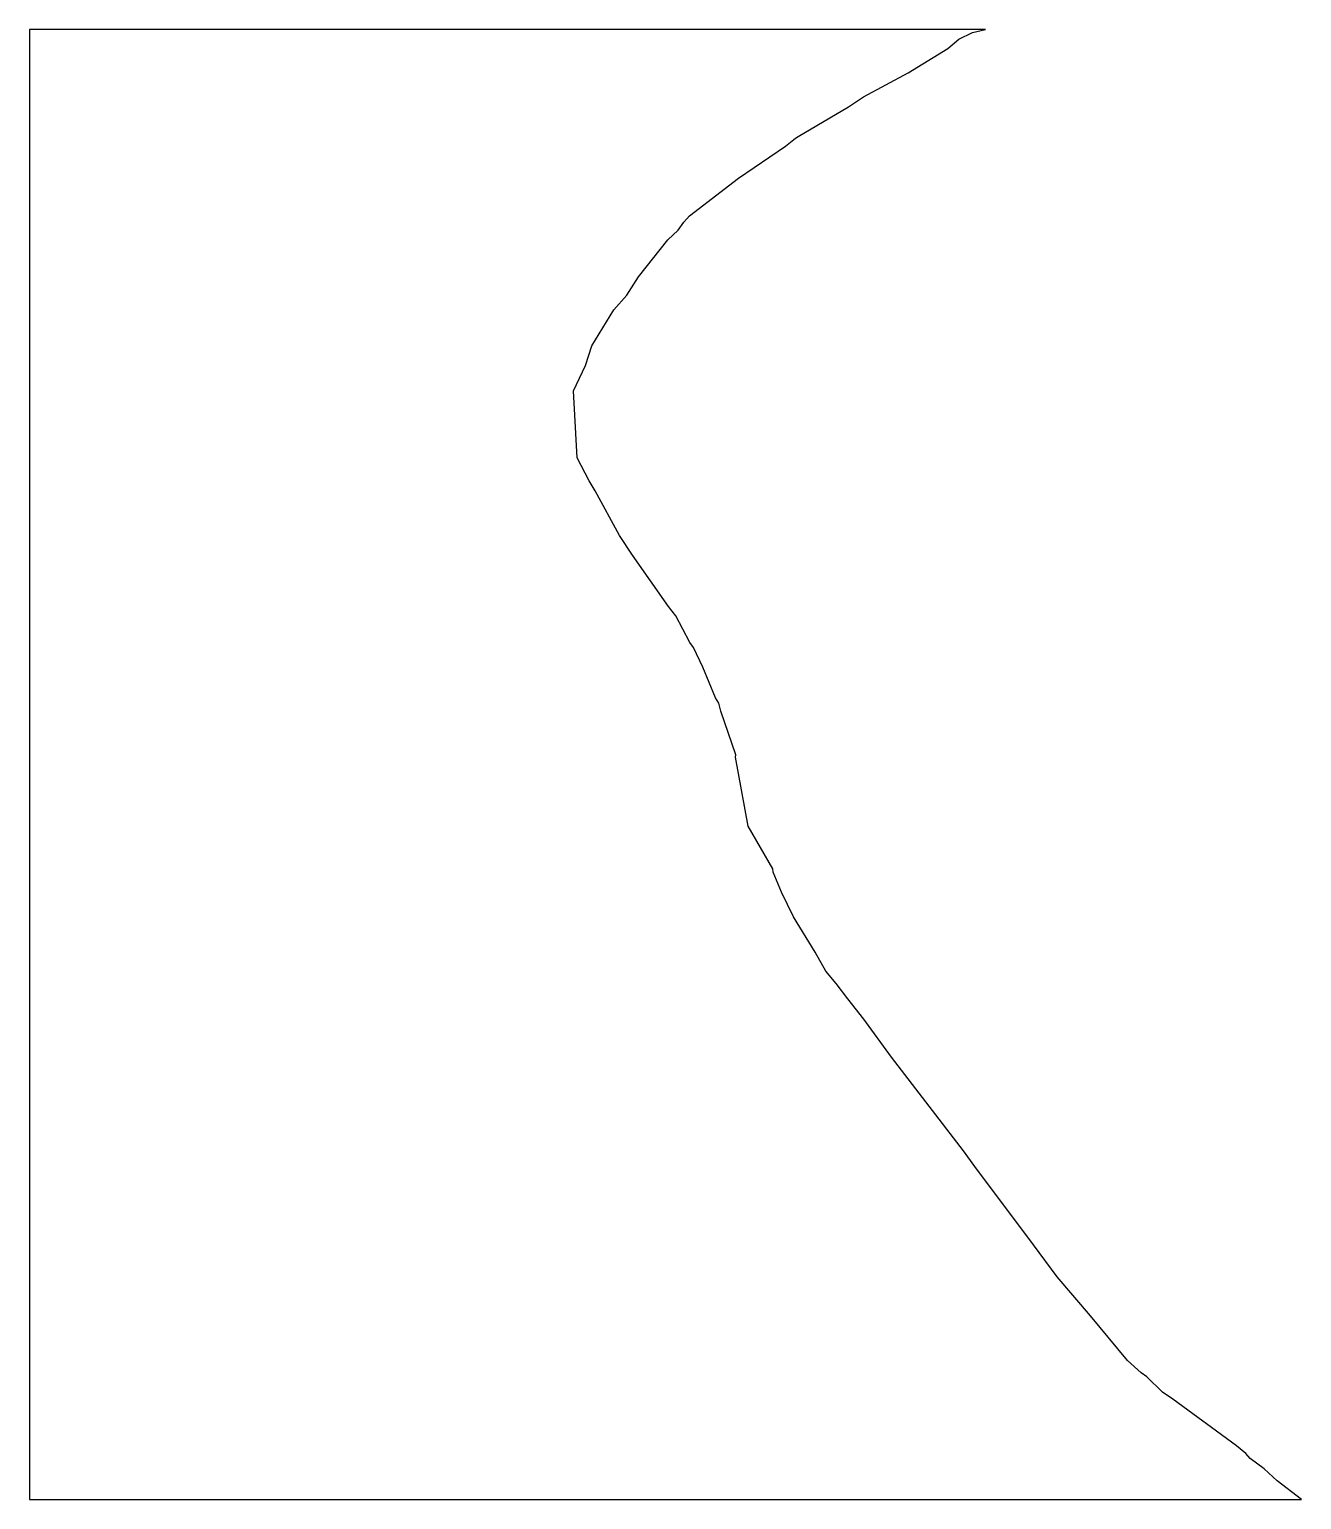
# Model space of a CAD drawing. Extents: x -56.2 to -16.7, y 21.6 to 67.2.
import ezdxf

# ---------------------------------------------------------------- set-up
doc = ezdxf.new("R2010")
doc.units = 0
doc.layers.add('51_153000', color=7, linetype='CONTINUOUS')

msp = doc.modelspace()

# ---------------------------------------------------------------- linework, layer by layer
at = {"layer": '51_153000', "color": 5}
msp.add_lwpolyline([(-17.447, 22.167), (-17.85, 22.536), (-18.289, 22.859), (-18.423, 23.012), (-18.708, 23.249), (-20.685, 24.703), (-21.003, 24.92), (-21.488, 25.389), (-21.664, 25.515), (-22.091, 25.895), (-23.241, 27.288), (-24.277, 28.497), (-25.012, 29.493), (-26.83, 31.925), (-27.181, 32.41), (-29.42, 35.317), (-30.278, 36.497), (-30.775, 37.122), (-31.132, 37.602), (-31.45, 37.986), (-31.787, 38.571), (-32.459, 39.667), (-32.827, 40.433), (-33.086, 41.058), (-33.103, 41.165), (-33.867, 42.486), (-34.256, 44.629), (-34.252, 44.696), (-34.712, 46.055), (-34.78, 46.305), (-34.877, 46.464), (-35.27, 47.417), (-35.564, 48.028), (-35.672, 48.185), (-36.108, 49.013), (-36.339, 49.304), (-37.455, 50.899), (-37.857, 51.509), (-38.608, 52.896), (-38.797, 53.206), (-39.17, 53.918), (-39.282, 55.994), (-38.908, 56.786), (-38.715, 57.397), (-38.029, 58.511), (-37.635, 58.968), (-37.271, 59.54), (-36.36, 60.684), (-36.033, 60.987), (-35.856, 61.239), (-35.689, 61.433), (-34.166, 62.6), (-32.702, 63.595), (-32.391, 63.841), (-32.315, 63.893), (-30.749, 64.812), (-30.283, 65.122), (-28.898, 65.868), (-27.672, 66.624), (-27.326, 66.915), (-26.902, 67.124), (-26.498, 67.218), (-56.17, 67.218), (-56.17, 21.581), (-16.69, 21.581), (-17.447, 22.167)], dxfattribs=at)

doc.saveas('drawing.dxf')
